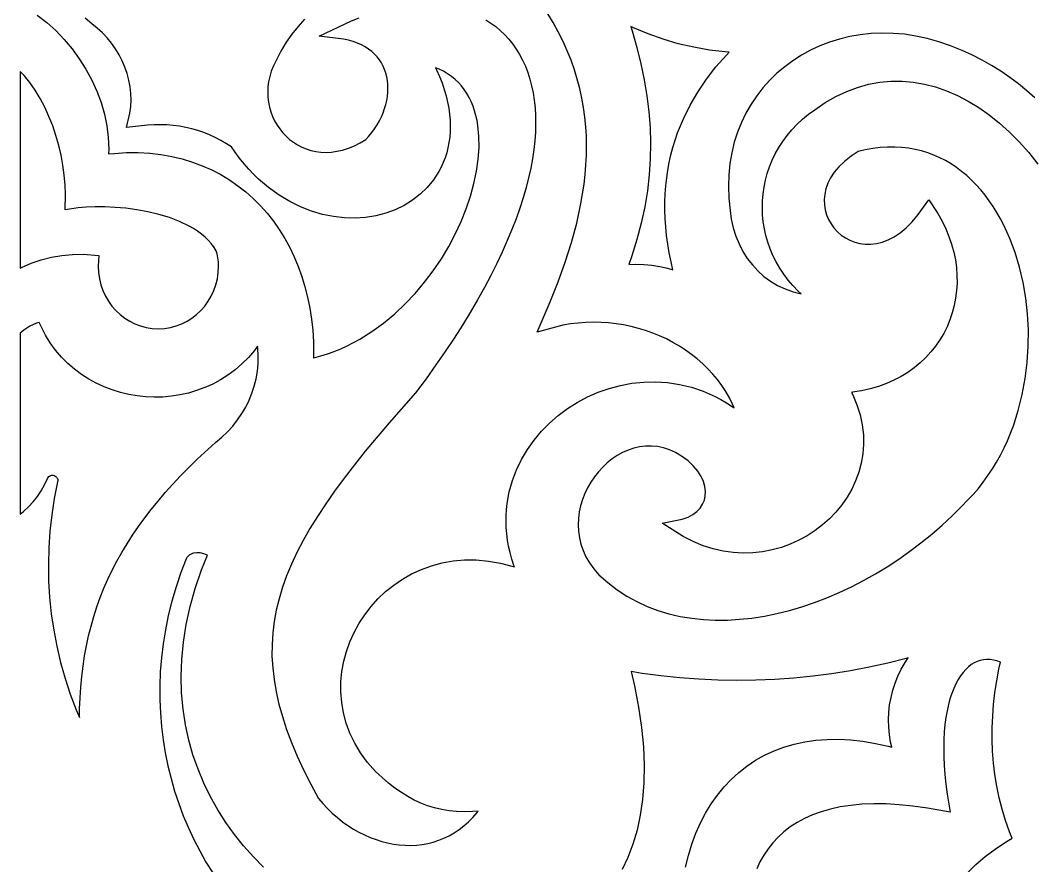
# Model space of a CAD drawing. Extents: x -375 to 375, y -1025 to 1025.
# Drawn here: x -265 to -207.8, y 590.2 to 637.9 of the extents above; entities that cross this region are included whole.
import ezdxf

# ---------------------------------------------------------------- set-up
doc = ezdxf.new("R2010")
doc.units = 0
doc.layers.add('LAYER_10', color=1, linetype='CONTINUOUS')

msp = doc.modelspace()

# ---------------------------------------------------------------- linework, layer by layer
at = {"layer": 'LAYER_10'}
for points in [[(-264.038, 638.222), (-263.505, 637.812), (-262.999, 637.357), (-262.524, 636.861), (-262.08, 636.33), (-261.672, 635.767), (-261.301, 635.177), (-260.971, 634.565), (-260.685, 633.934), (-260.444, 633.29), (-260.253, 632.635), (-260.114, 631.976), (-260.031, 631.316), (-260.007, 630.662), (-260.017, 630.391), (-259.687, 630.427), (-259.006, 630.465), (-258.341, 630.466), (-257.694, 630.43), (-257.064, 630.358), (-256.453, 630.25), (-255.86, 630.109), (-255.287, 629.935), (-254.733, 629.728), (-254.199, 629.491), (-253.686, 629.223), (-253.195, 628.926), (-252.725, 628.601), (-252.278, 628.249), (-251.853, 627.871), (-251.451, 627.468), (-251.073, 627.041), (-250.718, 626.592), (-250.388, 626.12), (-250.083, 625.628), (-249.803, 625.117), (-249.548, 624.587), (-249.319, 624.039), (-249.116, 623.475), (-248.939, 622.895), (-248.79, 622.3), (-248.667, 621.692), (-248.572, 621.072), (-248.505, 620.44), (-248.466, 619.797), (-248.455, 619.145), (-248.463, 618.885), (-248.439, 618.89), (-248.051, 618.994), (-247.669, 619.115), (-247.292, 619.251), (-246.922, 619.402), (-246.557, 619.569), (-246.198, 619.749), (-245.849, 619.942), (-245.162, 620.371), (-244.506, 620.847), (-243.879, 621.367), (-243.284, 621.927), (-242.722, 622.522), (-242.194, 623.148), (-241.702, 623.8), (-241.249, 624.474), (-240.834, 625.166), (-240.461, 625.87), (-240.13, 626.581), (-239.843, 627.296), (-239.602, 628.01), (-239.408, 628.718), (-239.262, 629.414), (-239.165, 630.095), (-239.12, 630.755), (-239.126, 631.39), (-239.185, 631.998), (-239.234, 632.284), (-239.296, 632.564), (-239.372, 632.835), (-239.462, 633.095), (-239.565, 633.345), (-239.682, 633.583), (-239.812, 633.811), (-239.956, 634.026), (-240.115, 634.23), (-240.287, 634.421), (-240.475, 634.599), (-240.677, 634.765), (-240.895, 634.917), (-241.129, 635.056), (-241.379, 635.181), (-241.57, 635.259), (-241.515, 635.147), (-241.351, 634.769), (-241.207, 634.397), (-241.084, 634.031), (-240.98, 633.672), (-240.896, 633.318), (-240.831, 632.971), (-240.784, 632.63), (-240.756, 632.296), (-240.745, 631.97), (-240.752, 631.65), (-240.777, 631.339), (-240.818, 631.035), (-240.875, 630.74), (-240.948, 630.453), (-241.037, 630.175), (-241.14, 629.906), (-241.258, 629.647), (-241.391, 629.394), (-241.691, 628.929), (-242.043, 628.502), (-242.439, 628.119), (-242.875, 627.781), (-243.348, 627.49), (-243.852, 627.246), (-244.384, 627.051), (-244.94, 626.907), (-245.517, 626.813), (-246.11, 626.773), (-246.715, 626.785), (-247.33, 626.853), (-247.95, 626.978), (-248.571, 627.16), (-249.189, 627.401), (-249.802, 627.702), (-250.404, 628.065), (-250.992, 628.49), (-251.56, 628.978), (-251.84, 629.249), (-252.111, 629.534), (-252.376, 629.836), (-252.634, 630.155), (-252.885, 630.491), (-253.091, 630.79), (-253.361, 630.967), (-253.677, 631.153), (-253.998, 631.321), (-254.323, 631.47), (-254.653, 631.601), (-254.986, 631.715), (-255.325, 631.811), (-255.667, 631.89), (-256.014, 631.952), (-256.366, 631.998), (-256.723, 632.028), (-257.084, 632.041), (-257.45, 632.039), (-257.818, 632.021), (-259.01, 631.893), (-258.823, 632.695), (-258.771, 633.063), (-258.751, 633.435), (-258.762, 633.81), (-258.804, 634.184), (-258.874, 634.556), (-258.973, 634.925), (-259.1, 635.287), (-259.252, 635.642), (-259.429, 635.987), (-259.631, 636.32), (-259.855, 636.638), (-260.102, 636.941), (-260.368, 637.226), (-260.654, 637.491), (-260.971, 637.744), (-261.335, 638.056)], [(-248.963, 637.994), (-249.332, 637.59), (-249.678, 637.156), (-250.001, 636.693), (-250.299, 636.2), (-250.573, 635.672), (-250.722, 635.366), (-250.839, 635.067), (-250.929, 634.768), (-250.992, 634.471), (-251.029, 634.176), (-251.042, 633.884), (-251.031, 633.597), (-250.998, 633.315), (-250.942, 633.039), (-250.866, 632.772), (-250.769, 632.513), (-250.652, 632.264), (-250.517, 632.026), (-250.364, 631.801), (-250.194, 631.589), (-250.008, 631.393), (-249.807, 631.212), (-249.592, 631.048), (-249.363, 630.903), (-249.121, 630.778), (-248.868, 630.672), (-248.603, 630.589), (-248.328, 630.529), (-248.043, 630.492), (-247.749, 630.481), (-247.445, 630.496), (-247.134, 630.54), (-246.815, 630.613), (-246.489, 630.717), (-246.156, 630.853), (-245.818, 631.024), (-245.504, 631.213), (-245.341, 631.391), (-245.169, 631.601), (-245.012, 631.816), (-244.87, 632.036), (-244.742, 632.261), (-244.629, 632.488), (-244.532, 632.718), (-244.449, 632.949), (-244.382, 633.18), (-244.329, 633.412), (-244.292, 633.642), (-244.269, 633.87), (-244.262, 634.095), (-244.27, 634.316), (-244.292, 634.533), (-244.33, 634.745), (-244.383, 634.951), (-244.45, 635.15), (-244.533, 635.342), (-244.63, 635.527), (-244.743, 635.703), (-244.87, 635.87), (-245.014, 636.028), (-245.173, 636.176), (-245.349, 636.313), (-245.542, 636.439), (-245.752, 636.553), (-245.98, 636.654), (-246.226, 636.741), (-246.49, 636.813), (-246.773, 636.87), (-248.137, 637.047), (-246.311, 637.897), (-245.877, 638.074)], [(-238.745, 637.965), (-238.459, 637.78), (-238.184, 637.578), (-237.923, 637.357), (-237.676, 637.12), (-237.443, 636.865), (-237.225, 636.594), (-237.023, 636.305), (-236.836, 636), (-236.665, 635.679), (-236.511, 635.342), (-236.375, 634.99), (-236.256, 634.622), (-236.155, 634.238), (-236.072, 633.84), (-236.008, 633.426), (-235.963, 632.998), (-235.938, 632.555), (-235.932, 632.097), (-235.946, 631.625), (-235.98, 631.139), (-236.035, 630.638), (-236.112, 630.123), (-236.21, 629.594), (-236.33, 629.051), (-236.472, 628.493), (-236.636, 627.922), (-236.824, 627.337), (-237.036, 626.738), (-237.271, 626.124), (-237.53, 625.498), (-237.815, 624.857), (-238.124, 624.203), (-238.459, 623.535), (-238.82, 622.853), (-239.207, 622.158), (-239.621, 621.45), (-240.063, 620.728), (-240.532, 619.993), (-241.029, 619.245), (-241.554, 618.483), (-242.109, 617.709), (-242.699, 616.913), (-244.198, 615.209), (-245.539, 613.608), (-246.153, 612.84), (-246.73, 612.09), (-247.27, 611.357), (-247.771, 610.639), (-248.235, 609.936), (-248.66, 609.246), (-249.047, 608.567), (-249.395, 607.897), (-249.705, 607.236), (-249.977, 606.582), (-250.21, 605.933), (-250.405, 605.288), (-250.561, 604.644), (-250.679, 604.001), (-250.758, 603.356), (-250.798, 602.707), (-250.8, 602.053), (-250.762, 601.391), (-250.686, 600.721), (-250.569, 600.039), (-250.413, 599.345), (-250.216, 598.636), (-249.979, 597.911), (-249.7, 597.169), (-249.381, 596.407), (-249.019, 595.625), (-248.615, 594.821), (-248.183, 594.019), (-247.942, 593.737), (-247.674, 593.452), (-247.397, 593.185), (-247.111, 592.935), (-246.817, 592.703), (-246.515, 592.488), (-246.208, 592.292), (-245.895, 592.114), (-245.578, 591.955), (-245.256, 591.814), (-244.932, 591.692), (-244.605, 591.59), (-244.278, 591.507), (-243.949, 591.443), (-243.621, 591.399), (-243.294, 591.374), (-242.969, 591.37), (-242.647, 591.386), (-242.328, 591.422), (-242.013, 591.478), (-241.702, 591.555), (-241.398, 591.653), (-241.099, 591.772), (-240.807, 591.912), (-240.523, 592.074), (-240.247, 592.258), (-239.979, 592.464), (-239.721, 592.692), (-239.473, 592.944), (-239.236, 593.219), (-239.174, 593.301), (-239.485, 593.279), (-239.945, 593.269), (-240.389, 593.283), (-240.816, 593.323), (-241.23, 593.389), (-241.631, 593.481), (-242.022, 593.599), (-242.403, 593.745), (-242.776, 593.918), (-243.142, 594.118), (-243.504, 594.345), (-243.864, 594.6), (-244.222, 594.881), (-244.583, 595.19), (-244.954, 595.535), (-245.409, 596.05), (-245.8, 596.584), (-246.13, 597.134), (-246.401, 597.698), (-246.613, 598.272), (-246.769, 598.854), (-246.869, 599.439), (-246.915, 600.025), (-246.91, 600.609), (-246.855, 601.188), (-246.751, 601.758), (-246.601, 602.317), (-246.406, 602.863), (-246.169, 603.391), (-245.89, 603.901), (-245.571, 604.388), (-245.215, 604.85), (-244.823, 605.284), (-244.396, 605.688), (-243.936, 606.058), (-243.444, 606.392), (-242.923, 606.688), (-242.375, 606.941), (-241.8, 607.149), (-241.2, 607.309), (-240.579, 607.419), (-239.937, 607.476), (-239.276, 607.476), (-238.598, 607.417), (-237.906, 607.296), (-237.201, 607.112), (-237.128, 607.086), (-237.159, 607.169), (-237.276, 607.53), (-237.375, 607.889), (-237.455, 608.247), (-237.517, 608.602), (-237.562, 608.955), (-237.59, 609.305), (-237.601, 609.651), (-237.596, 609.994), (-237.574, 610.333), (-237.537, 610.671), (-237.418, 611.323), (-237.24, 611.957), (-237.009, 612.569), (-236.726, 613.155), (-236.395, 613.713), (-236.02, 614.242), (-235.603, 614.739), (-235.148, 615.202), (-234.658, 615.63), (-234.136, 616.02), (-233.584, 616.37), (-233.007, 616.678), (-232.407, 616.943), (-231.786, 617.162), (-231.149, 617.332), (-230.497, 617.453), (-229.835, 617.52), (-229.165, 617.534), (-228.49, 617.49), (-227.813, 617.387), (-227.139, 617.224), (-226.472, 616.997), (-226.137, 616.858), (-225.808, 616.704), (-225.482, 616.532), (-225.159, 616.344), (-224.84, 616.138), (-224.728, 616.059), (-224.819, 616.269), (-225.002, 616.634), (-225.206, 616.986), (-225.43, 617.326), (-225.672, 617.653), (-225.933, 617.966), (-226.21, 618.266), (-226.503, 618.552), (-226.812, 618.823), (-227.136, 619.079), (-227.473, 619.32), (-227.822, 619.545), (-228.184, 619.755), (-228.556, 619.948), (-228.938, 620.124), (-229.329, 620.283), (-229.729, 620.424), (-230.135, 620.548), (-230.548, 620.653), (-230.966, 620.739), (-231.388, 620.807), (-231.813, 620.855), (-232.242, 620.884), (-232.671, 620.893), (-233.102, 620.881), (-233.532, 620.849), (-233.961, 620.796), (-234.387, 620.721), (-234.811, 620.625), (-235.849, 620.334), (-235.11, 622.053), (-234.665, 623.171), (-234.265, 624.284), (-233.914, 625.392), (-233.616, 626.495), (-233.376, 627.594), (-233.28, 628.139), (-233.2, 628.684), (-233.138, 629.229), (-233.093, 629.772), (-233.066, 630.313), (-233.058, 630.854), (-233.069, 631.394), (-233.1, 631.932), (-233.152, 632.47), (-233.226, 633.007), (-233.321, 633.543), (-233.438, 634.078), (-233.579, 634.613), (-233.743, 635.147), (-233.932, 635.681), (-234.146, 636.215), (-234.385, 636.748), (-234.652, 637.282), (-234.945, 637.815), (-235.236, 638.299)], [(-207.777, 633.557), (-208.23, 633.963), (-208.7, 634.35), (-209.187, 634.716), (-209.691, 635.062), (-210.212, 635.386), (-210.748, 635.687), (-211.299, 635.966), (-211.866, 636.222), (-212.528, 636.499), (-213.184, 636.727), (-213.838, 636.91), (-214.488, 637.049), (-215.132, 637.145), (-215.769, 637.199), (-216.397, 637.212), (-217.015, 637.185), (-217.622, 637.119), (-218.216, 637.015), (-218.795, 636.874), (-219.358, 636.698), (-219.904, 636.487), (-220.43, 636.242), (-220.937, 635.965), (-221.421, 635.656), (-221.881, 635.316), (-222.317, 634.947), (-222.726, 634.55), (-223.107, 634.125), (-223.459, 633.673), (-223.78, 633.196), (-224.068, 632.694), (-224.323, 632.168), (-224.542, 631.62), (-224.725, 631.05), (-224.87, 630.458), (-224.974, 629.847), (-225.037, 629.216), (-225.058, 628.566), (-225.033, 627.899), (-224.962, 627.209), (-224.893, 626.703), (-224.786, 626.221), (-224.641, 625.756), (-224.459, 625.313), (-224.242, 624.892), (-223.991, 624.496), (-223.708, 624.128), (-223.395, 623.79), (-223.052, 623.483), (-222.681, 623.21), (-222.283, 622.973), (-221.86, 622.775), (-221.412, 622.617), (-220.951, 622.505), (-221.12, 622.657), (-221.416, 622.96), (-221.689, 623.277), (-221.938, 623.607), (-222.165, 623.948), (-222.367, 624.299), (-222.547, 624.66), (-222.702, 625.029), (-222.835, 625.404), (-222.944, 625.786), (-223.029, 626.172), (-223.091, 626.562), (-223.129, 626.954), (-223.143, 627.347), (-223.134, 627.741), (-223.102, 628.133), (-223.046, 628.524), (-222.966, 628.911), (-222.863, 629.294), (-222.736, 629.671), (-222.585, 630.042), (-222.411, 630.405), (-222.214, 630.759), (-221.992, 631.104), (-221.748, 631.436), (-221.48, 631.757), (-221.188, 632.064), (-220.873, 632.356), (-220.535, 632.633), (-220.179, 632.889), (-219.596, 633.289), (-218.996, 633.635), (-218.387, 633.922), (-217.771, 634.152), (-217.148, 634.324), (-216.521, 634.438), (-215.89, 634.496), (-215.259, 634.498), (-214.628, 634.444), (-213.999, 634.337), (-213.374, 634.175), (-212.754, 633.962), (-212.14, 633.696), (-211.533, 633.38), (-210.935, 633.015), (-210.347, 632.6), (-209.771, 632.138), (-209.206, 631.629), (-208.655, 631.073), (-208.118, 630.471), (-207.596, 629.825)], [(-251.271, 590.13), (-251.85, 590.72), (-252.401, 591.34), (-252.92, 591.99), (-253.406, 592.668), (-253.857, 593.375), (-254.269, 594.11), (-254.642, 594.872), (-254.971, 595.66), (-255.256, 596.475), (-255.493, 597.314), (-255.681, 598.178), (-255.817, 599.065), (-255.899, 599.975), (-255.925, 600.907), (-255.892, 601.861), (-255.798, 602.835), (-255.642, 603.829), (-255.421, 604.842), (-255.132, 605.873), (-254.775, 606.922), (-254.446, 607.739), (-254.64, 607.822), (-254.847, 607.871), (-255.047, 607.881), (-255.241, 607.851), (-255.319, 607.825), (-255.397, 607.787), (-255.47, 607.74), (-255.537, 607.683), (-255.599, 607.614), (-255.645, 607.547), (-255.942, 606.763), (-256.213, 605.953), (-256.447, 605.145), (-256.647, 604.339), (-256.811, 603.538), (-256.941, 602.741), (-257.037, 601.948), (-257.1, 601.161), (-257.131, 600.38), (-257.13, 599.606), (-257.098, 598.839), (-257.036, 598.08), (-256.944, 597.329), (-256.823, 596.588), (-256.673, 595.856), (-256.496, 595.134), (-256.291, 594.424), (-256.059, 593.725), (-255.801, 593.038), (-255.518, 592.364), (-255.211, 591.704), (-254.879, 591.058), (-254.523, 590.426), (-254.145, 589.81)], [(-227.469, 590.129), (-227.309, 590.796), (-227.116, 591.436), (-226.891, 592.048), (-226.634, 592.632), (-226.347, 593.186), (-226.029, 593.711), (-225.681, 594.204), (-225.304, 594.665), (-224.9, 595.093), (-224.467, 595.486), (-224.009, 595.845), (-223.524, 596.168), (-223.015, 596.454), (-222.482, 596.703), (-221.926, 596.912), (-221.348, 597.083), (-220.75, 597.214), (-220.131, 597.304), (-219.493, 597.353), (-218.837, 597.361), (-218.163, 597.326), (-217.472, 597.248), (-216.765, 597.126), (-216.043, 596.961), (-215.84, 596.903), (-215.908, 597.188), (-215.978, 597.611), (-216.018, 598.036), (-216.028, 598.461), (-216.01, 598.884), (-215.963, 599.304), (-215.887, 599.72), (-215.783, 600.13), (-215.652, 600.532), (-215.493, 600.926), (-215.307, 601.31), (-215.094, 601.683), (-214.918, 601.948), (-215.032, 601.916), (-216.074, 601.654), (-217.123, 601.424), (-218.177, 601.224), (-219.236, 601.055), (-220.299, 600.917), (-221.365, 600.81), (-222.434, 600.734), (-223.505, 600.689), (-224.577, 600.676), (-225.649, 600.693), (-226.721, 600.742), (-227.792, 600.822), (-228.861, 600.933), (-229.928, 601.076), (-230.54, 601.176), (-230.351, 600.378), (-230.122, 599.177), (-229.957, 598.029), (-229.854, 596.934), (-229.812, 595.891), (-229.829, 594.899), (-229.903, 593.958), (-230.031, 593.067), (-230.212, 592.226), (-230.444, 591.434), (-230.724, 590.691), (-231.051, 589.998)], [(-211.585, 589.793), (-211.099, 590.28), (-210.577, 590.738), (-210.021, 591.163), (-209.431, 591.555), (-209.051, 591.772), (-209.201, 592.137), (-209.426, 592.77), (-209.621, 593.41), (-209.785, 594.055), (-209.921, 594.705), (-210.027, 595.359), (-210.106, 596.016), (-210.157, 596.676), (-210.181, 597.338), (-210.179, 598.001), (-210.152, 598.664), (-210.1, 599.328), (-210.024, 599.99), (-209.925, 600.651), (-209.802, 601.309), (-209.713, 601.712), (-209.915, 601.782), (-210.115, 601.83), (-210.308, 601.856), (-210.496, 601.86), (-210.678, 601.843), (-210.855, 601.806), (-211.027, 601.748), (-211.195, 601.669), (-211.358, 601.569), (-211.518, 601.447), (-211.673, 601.302), (-211.822, 601.134), (-211.965, 600.944), (-212.102, 600.729), (-212.23, 600.492), (-212.35, 600.231), (-212.46, 599.946), (-212.561, 599.639), (-212.65, 599.31), (-212.727, 598.957), (-212.792, 598.583), (-212.844, 598.187), (-212.882, 597.769), (-212.906, 597.329), (-212.915, 596.869), (-212.909, 596.387), (-212.886, 595.885), (-212.848, 595.363), (-212.791, 594.821), (-212.718, 594.259), (-212.557, 593.246), (-213.832, 593.473), (-214.647, 593.587), (-215.423, 593.664), (-216.161, 593.705), (-216.862, 593.712), (-217.526, 593.685), (-218.154, 593.626), (-218.745, 593.536), (-219.301, 593.416), (-219.822, 593.267), (-220.309, 593.091), (-220.762, 592.889), (-221.182, 592.661), (-221.571, 592.409), (-221.928, 592.134), (-222.255, 591.837), (-222.553, 591.519), (-222.822, 591.179), (-223.063, 590.819), (-223.277, 590.44), (-223.463, 590.041)]]:
    msp.add_lwpolyline(points, dxfattribs=at)
for points in [[(-230.51, 624.637), (-230.681, 624.157), (-230.272, 624.173), (-229.823, 624.161), (-229.376, 624.119), (-228.932, 624.048), (-228.494, 623.947), (-228.187, 623.855), (-228.292, 624.309), (-228.392, 624.81), (-228.475, 625.305), (-228.54, 625.793), (-228.589, 626.275), (-228.621, 626.751), (-228.637, 627.221), (-228.636, 627.684), (-228.619, 628.141), (-228.586, 628.592), (-228.537, 629.037), (-228.472, 629.476), (-228.392, 629.908), (-228.297, 630.334), (-228.186, 630.753), (-228.061, 631.167), (-227.92, 631.577), (-227.598, 632.369), (-227.218, 633.14), (-226.784, 633.885), (-226.297, 634.606), (-225.76, 635.303), (-225.173, 635.975), (-225.017, 636.135), (-225.241, 636.149), (-226.132, 636.256), (-227.014, 636.411), (-227.884, 636.614), (-228.742, 636.866), (-229.584, 637.164), (-230.408, 637.509), (-230.57, 637.589), (-230.488, 637.332), (-230.223, 636.402), (-229.995, 635.483), (-229.806, 634.574), (-229.656, 633.672), (-229.545, 632.776), (-229.477, 631.883), (-229.45, 630.992), (-229.466, 630.1), (-229.526, 629.206), (-229.63, 628.308), (-229.78, 627.404), (-229.976, 626.492), (-230.219, 625.57)], [(-260.234, 627.405), (-260.781, 627.408), (-261.283, 627.388), (-261.728, 627.35), (-262.465, 627.244), (-262.448, 628.127), (-262.467, 628.658), (-262.515, 629.202), (-262.591, 629.757), (-262.695, 630.316), (-262.827, 630.875), (-262.985, 631.43), (-263.169, 631.977), (-263.378, 632.51), (-263.612, 633.026), (-263.87, 633.519), (-264.15, 633.986), (-264.453, 634.422), (-264.777, 634.822), (-264.998, 635.054), (-264.998, 623.949), (-264.926, 623.987), (-264.382, 624.225), (-263.82, 624.419), (-263.243, 624.567), (-262.655, 624.668), (-262.059, 624.722), (-261.458, 624.727), (-260.572, 624.662), (-260.603, 624.055), (-260.586, 623.694), (-260.534, 623.343), (-260.45, 623.005), (-260.336, 622.681), (-260.193, 622.372), (-260.023, 622.081), (-259.827, 621.81), (-259.608, 621.559), (-259.366, 621.332), (-259.105, 621.129), (-258.825, 620.952), (-258.529, 620.804), (-258.217, 620.686), (-257.892, 620.599), (-257.556, 620.546), (-257.209, 620.527), (-256.862, 620.546), (-256.525, 620.599), (-256.2, 620.686), (-255.889, 620.804), (-255.593, 620.952), (-255.313, 621.129), (-255.051, 621.332), (-254.81, 621.559), (-254.591, 621.81), (-254.395, 622.081), (-254.225, 622.372), (-254.082, 622.681), (-253.967, 623.005), (-253.883, 623.343), (-253.832, 623.694), (-253.814, 624.057), (-253.825, 624.299), (-253.854, 624.53), (-253.899, 624.747), (-253.95, 624.918), (-254.068, 625.109), (-254.219, 625.313), (-254.389, 625.506), (-254.576, 625.69), (-254.781, 625.863), (-255.001, 626.026), (-255.235, 626.18), (-255.48, 626.321), (-256.016, 626.581), (-256.586, 626.8), (-257.185, 626.982), (-257.801, 627.129), (-258.425, 627.243), (-259.045, 627.325), (-259.652, 627.379)], [(-226.649, 610.406), (-226.51, 610.617), (-226.415, 610.845), (-226.361, 611.088), (-226.35, 611.346), (-226.385, 611.618), (-226.468, 611.9), (-226.602, 612.191), (-226.79, 612.485), (-227.034, 612.779), (-227.336, 613.067), (-227.695, 613.342), (-228.035, 613.54), (-228.379, 613.693), (-228.722, 613.804), (-229.063, 613.873), (-229.402, 613.904), (-229.738, 613.898), (-230.069, 613.856), (-230.395, 613.781), (-230.714, 613.674), (-231.024, 613.536), (-231.325, 613.37), (-231.613, 613.177), (-231.888, 612.958), (-232.148, 612.716), (-232.391, 612.453), (-232.615, 612.17), (-232.818, 611.87), (-232.999, 611.555), (-233.157, 611.227), (-233.288, 610.888), (-233.393, 610.54), (-233.47, 610.184), (-233.517, 609.824), (-233.532, 609.461), (-233.516, 609.097), (-233.465, 608.733), (-233.379, 608.371), (-233.256, 608.012), (-233.094, 607.659), (-232.891, 607.311), (-232.646, 606.971), (-232.359, 606.644), (-231.862, 606.2), (-231.337, 605.798), (-230.79, 605.44), (-230.223, 605.126), (-229.638, 604.856), (-229.034, 604.627), (-228.414, 604.439), (-227.778, 604.291), (-227.129, 604.183), (-226.468, 604.113), (-225.796, 604.081), (-225.114, 604.085), (-224.424, 604.126), (-223.728, 604.201), (-223.028, 604.311), (-222.324, 604.455), (-221.618, 604.63), (-220.913, 604.838), (-220.208, 605.075), (-219.507, 605.343), (-218.811, 605.639), (-218.121, 605.963), (-217.438, 606.314), (-216.765, 606.691), (-216.103, 607.092), (-215.453, 607.518), (-214.817, 607.966), (-214.197, 608.436), (-213.593, 608.928), (-213.009, 609.439), (-212.444, 609.969), (-211.896, 610.522), (-211.564, 610.846), (-211.255, 611.176), (-210.961, 611.518), (-210.683, 611.872), (-210.419, 612.237), (-210.17, 612.613), (-209.936, 612.999), (-209.717, 613.393), (-209.512, 613.797), (-209.322, 614.208), (-209.146, 614.627), (-208.985, 615.053), (-208.838, 615.485), (-208.706, 615.92), (-208.482, 616.811), (-208.315, 617.714), (-208.202, 618.626), (-208.144, 619.542), (-208.139, 620.456), (-208.187, 621.364), (-208.287, 622.26), (-208.438, 623.138), (-208.638, 623.994), (-208.887, 624.822), (-209.185, 625.62), (-209.35, 626.001), (-209.527, 626.374), (-209.716, 626.737), (-209.916, 627.087), (-210.128, 627.426), (-210.35, 627.752), (-210.582, 628.065), (-210.826, 628.364), (-211.08, 628.648), (-211.344, 628.917), (-211.618, 629.17), (-211.903, 629.407), (-212.197, 629.627), (-212.501, 629.83), (-212.815, 630.015), (-213.139, 630.181), (-213.472, 630.329), (-213.815, 630.457), (-214.168, 630.564), (-214.53, 630.652), (-214.902, 630.718), (-215.284, 630.762), (-215.676, 630.783), (-216.078, 630.781), (-216.489, 630.755), (-216.911, 630.705), (-217.342, 630.629), (-217.739, 630.537), (-218.141, 630.273), (-218.514, 629.975), (-218.829, 629.67), (-219.087, 629.359), (-219.293, 629.047), (-219.45, 628.734), (-219.56, 628.424), (-219.628, 628.117), (-219.655, 627.815), (-219.645, 627.521), (-219.6, 627.234), (-219.521, 626.959), (-219.41, 626.695), (-219.27, 626.447), (-219.103, 626.216), (-218.909, 626.005), (-218.693, 625.816), (-218.456, 625.653), (-218.2, 625.517), (-217.927, 625.411), (-217.64, 625.338), (-217.34, 625.298), (-217.03, 625.296), (-216.71, 625.334), (-216.382, 625.414), (-216.048, 625.539), (-215.709, 625.714), (-215.367, 625.94), (-215.025, 626.223), (-214.685, 626.564), (-214.349, 626.968), (-213.76, 627.81), (-213.251, 627.027), (-213.009, 626.602), (-212.799, 626.171), (-212.618, 625.736), (-212.468, 625.298), (-212.348, 624.858), (-212.258, 624.417), (-212.197, 623.978), (-212.165, 623.54), (-212.162, 623.106), (-212.187, 622.676), (-212.24, 622.251), (-212.321, 621.834), (-212.429, 621.425), (-212.565, 621.026), (-212.727, 620.637), (-212.915, 620.26), (-213.129, 619.897), (-213.368, 619.548), (-213.633, 619.215), (-213.922, 618.899), (-214.235, 618.601), (-214.572, 618.323), (-214.932, 618.065), (-215.314, 617.83), (-215.719, 617.618), (-216.145, 617.429), (-216.593, 617.267), (-217.061, 617.131), (-217.549, 617.022), (-218.057, 616.942), (-218.121, 616.936), (-218.046, 616.794), (-217.809, 616.227), (-217.631, 615.663), (-217.512, 615.101), (-217.447, 614.546), (-217.437, 613.999), (-217.478, 613.462), (-217.567, 612.938), (-217.703, 612.429), (-217.883, 611.938), (-218.105, 611.465), (-218.365, 611.014), (-218.662, 610.585), (-218.993, 610.181), (-219.356, 609.803), (-219.748, 609.454), (-220.167, 609.134), (-220.611, 608.845), (-221.078, 608.59), (-221.565, 608.37), (-222.07, 608.187), (-222.591, 608.043), (-223.126, 607.939), (-223.672, 607.878), (-224.228, 607.862), (-224.789, 607.892), (-225.355, 607.97), (-225.923, 608.099), (-226.49, 608.279), (-227.053, 608.513), (-227.611, 608.802), (-228.803, 609.553), (-227.66, 609.787), (-227.336, 609.899), (-227.06, 610.044), (-226.831, 610.214)], [(-252.092, 616.494), (-251.932, 616.89), (-251.801, 617.295), (-251.699, 617.709), (-251.627, 618.129), (-251.586, 618.554), (-251.576, 618.983), (-251.597, 619.414), (-251.613, 619.541), (-251.79, 619.3), (-252.132, 618.902), (-252.496, 618.537), (-252.882, 618.204), (-253.286, 617.905), (-253.707, 617.638), (-254.142, 617.404), (-254.591, 617.203), (-255.05, 617.033), (-255.518, 616.896), (-255.993, 616.791), (-256.473, 616.717), (-256.956, 616.674), (-257.441, 616.663), (-257.924, 616.683), (-258.406, 616.734), (-258.883, 616.816), (-259.354, 616.929), (-259.817, 617.073), (-260.27, 617.247), (-260.712, 617.451), (-261.139, 617.686), (-261.551, 617.951), (-261.945, 618.247), (-262.32, 618.572), (-262.673, 618.928), (-263.002, 619.313), (-263.305, 619.728), (-263.58, 620.172), (-263.826, 620.645), (-263.927, 620.883), (-264.082, 620.834), (-264.45, 620.663), (-264.788, 620.449), (-264.998, 620.274), (-264.998, 610.063), (-264.817, 610.205), (-264.531, 610.469), (-264.267, 610.754), (-264.027, 611.058), (-263.813, 611.379), (-263.624, 611.716), (-263.458, 612.079), (-263.426, 612.136), (-263.388, 612.181), (-263.344, 612.215), (-263.296, 612.239), (-263.245, 612.254), (-263.193, 612.259), (-263.141, 612.254), (-263.091, 612.242), (-263.043, 612.221), (-262.999, 612.193), (-262.96, 612.157), (-262.927, 612.115), (-262.903, 612.066), (-262.888, 612.012), (-262.883, 611.952), (-262.89, 611.887), (-263.077, 610.955), (-263.221, 610.027), (-263.326, 609.095), (-263.39, 608.163), (-263.414, 607.23), (-263.397, 606.298), (-263.341, 605.369), (-263.246, 604.442), (-263.111, 603.521), (-262.936, 602.605), (-262.722, 601.696), (-262.469, 600.795), (-262.177, 599.904), (-261.847, 599.023), (-261.662, 598.589), (-261.654, 599.073), (-261.629, 599.693), (-261.588, 600.301), (-261.531, 600.899), (-261.458, 601.487), (-261.369, 602.066), (-261.263, 602.635), (-261.141, 603.195), (-261.002, 603.746), (-260.846, 604.29), (-260.673, 604.825), (-260.483, 605.354), (-260.276, 605.876), (-260.051, 606.391), (-259.809, 606.9), (-259.549, 607.403), (-259.272, 607.901), (-258.976, 608.394), (-258.662, 608.883), (-258.331, 609.368), (-257.981, 609.85), (-257.613, 610.328), (-257.226, 610.804), (-256.82, 611.279), (-255.955, 612.221), (-255.013, 613.161), (-253.991, 614.105), (-253.628, 614.404), (-253.306, 614.711), (-253.009, 615.036), (-252.739, 615.379), (-252.496, 615.737), (-252.28, 616.109)]]:
    msp.add_lwpolyline(points, close=True, dxfattribs=at)

doc.saveas('drawing.dxf')
